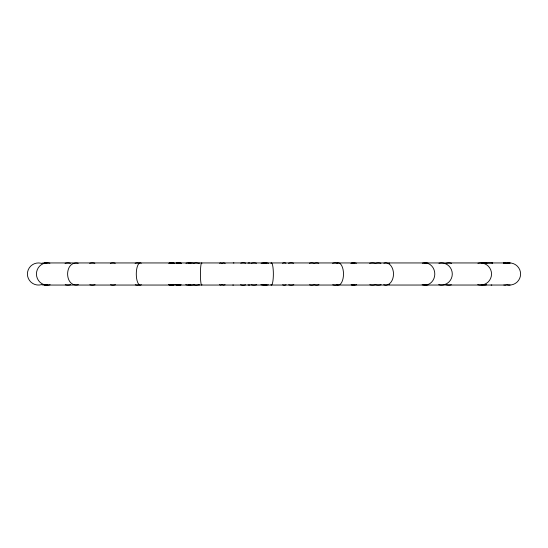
<?xml version="1.0" encoding="UTF-8"?>
<svg xmlns="http://www.w3.org/2000/svg" width="548" height="548" viewBox="0 0 548 548"><rect width="100%" height="100%" fill="white"/><g stroke="black" fill="none" stroke-linecap="round" stroke-linejoin="round"><path stroke-width="0.82" d="M388.881 263.266L389.087 262.944L389.292 263.321M389.279 284.734L388.861 284.679M199.438 284.679L199.095 285.056L198.76 284.734M219.549 263.266L220.673 262.944L221.796 263.321M221.707 284.734L220.584 285.056L219.46 284.679M351.145 263.321L352.775 262.944L354.405 263.266M354.535 284.679L352.912 285.056L351.275 284.734M222.009 263.266L223.632 262.944L225.255 263.321M225.125 284.734L223.495 285.056L221.878 284.679M78.405 284.679C64.157 288.022 63.958 260.252 78.227 263.266M424.159 263.266L426.385 262.944L428.611 263.321M428.426 284.734L426.2 285.056L423.974 284.679M504.064 262.965L503.372 263.019L510.346 262.978M505.222 285.035L505.914 284.981M44.23 262.944L509.654 262.944M481.343 262.978L492.721 262.978L492.022 262.944M44.463 285.056L510.12 285.035M233.243 262.944L233.934 262.965M232.784 285.035L233.475 285.056M504.756 262.944L505.448 262.978M503.831 285.022L504.523 285.056M491.104 285.022L491.796 285.056M199.41 263.266L199.068 262.944L198.725 263.321A11.111 9.754 90 0 0 193.793 263.211M266.355 284.734A11.056 11.049 0 0 1 260.862 284.672M261.088 263.266A11.056 11.049 0 0 1 266.581 263.328M263.026 263.218A11.104 11.029 -90 0 1 268.561 263.28M268.335 284.782A11.104 11.029 -90 0 1 262.8 284.72M245.593 284.83A11.166 10.056 90 0 1 240.504 284.768M240.709 263.17A11.166 10.056 90 0 1 245.805 263.232M168.921 263.266A11.124 6.713 -90 0 1 172.305 263.204M172.442 284.734A11.124 6.713 -90 0 1 169.058 284.796M135.089 263.293A11.09 8.823 -90 0 1 139.5 263.232M139.678 284.707A11.09 8.823 -90 0 1 135.267 284.768M115.477 284.693A11.07 9.939 90 0 1 110.525 284.748M110.319 263.307A11.07 9.939 90 0 1 115.279 263.252M95.064 284.686A11.063 10.535 90 0 1 89.817 284.748M89.605 263.314A11.063 10.535 90 0 1 94.852 263.252M70.658 284.679A11.063 10.844 90 0 1 65.26 284.741M65.041 263.321A11.063 10.844 90 0 1 70.439 263.259M41.504 263.321A11.056 10.974 -90 0 1 46.964 263.266M47.19 284.679A11.056 10.974 -90 0 1 41.723 284.734M41.333 284.686A11.063 11.056 -90 0 1 27.414 274.116A11.063 11.056 -90 0 1 41.114 263.259M50.128 284.748A11.138 10.837 -90 0 1 36.442 274.116A11.138 10.837 -90 0 1 49.902 263.191M141.343 284.727A11.111 4.007 -90 0 1 136.288 274.116A11.111 4.007 -90 0 1 141.261 263.211M201.972 284.707A11.09 1.233 -90 0 1 200.417 274.116A11.09 1.233 -90 0 1 201.945 263.239M270.89 263.184A11.145 1.987 90 0 1 273.363 274.116A11.145 1.987 90 0 1 270.849 284.755M337.054 263.225A11.097 5.192 -90 0 1 343.493 274.116A11.097 5.192 -90 0 1 336.952 284.713M383.833 263.204A11.124 7.788 90 0 1 393.498 274.116A11.124 7.788 90 0 1 383.675 284.741M422.323 263.184A11.152 10.035 90 0 1 434.797 274.116A11.152 10.035 90 0 1 422.118 284.761M438.914 263.259A11.063 10.796 -90 0 1 452.285 274.116A11.063 10.796 -90 0 1 438.695 284.679M477.904 263.259A11.063 11.001 90 0 1 491.535 274.116A11.063 11.001 90 0 1 477.685 284.686M506.9 263.259A11.063 11.056 -90 0 1 520.593 274.116A11.063 11.056 -90 0 1 506.674 284.686M486.693 284.741A11.056 10.96 90 0 1 481.233 284.679M481.459 263.259A11.056 10.96 90 0 1 486.912 263.321M451.381 284.755A11.076 10.707 90 0 1 446.038 284.693M446.257 263.246A11.076 10.707 90 0 1 451.6 263.307M314.257 263.307A11.07 9.049 -90 0 1 318.772 263.252M318.957 284.693A11.07 9.049 -90 0 1 314.442 284.748M288.467 263.28A11.104 10.241 -90 0 1 293.605 263.225M293.817 284.72A11.104 10.241 -90 0 1 288.68 284.775M256.752 284.693A11.07 10.892 90 0 1 251.32 284.748M251.1 263.307A11.07 10.892 90 0 1 256.533 263.252M188.402 263.321A11.056 11.001 -90 0 1 193.876 263.266M194.095 284.679A11.056 11.001 -90 0 1 188.622 284.734M381.161 284.672A11.056 11.049 0 0 1 375.668 284.734M375.442 263.328A11.056 11.049 0 0 1 380.942 263.266M369.571 263.321A11.056 11.042 -90 0 1 375.065 263.266M375.291 284.679A11.056 11.042 -90 0 1 369.79 284.734M356.652 284.693A11.07 10.919 90 0 1 351.206 284.748M350.987 263.307A11.07 10.919 90 0 1 356.433 263.252M337.911 284.713A11.097 10.35 90 0 1 332.725 284.775M332.513 263.287A11.097 10.35 90 0 1 337.705 263.225M314.066 284.707A11.09 9.056 90 0 1 309.531 284.768M309.346 263.293A11.09 9.056 90 0 1 313.881 263.232M286.097 284.741A11.131 6.918 90 0 1 282.617 284.802M282.473 263.259A11.131 6.918 90 0 1 285.96 263.198M250.066 284.72A11.111 3.966 90 0 1 248.073 284.782M247.991 263.28A11.111 3.966 90 0 1 249.984 263.218M198.492 284.789A11.111 9.754 90 0 1 193.595 284.727M185.909 263.266A11.056 10.069 -90 0 1 190.916 263.321M190.711 284.734A11.056 10.069 -90 0 1 185.704 284.679M181.326 263.287A11.097 10.796 -90 0 0 175.922 263.232A11.124 10.741 -90 0 1 181.333 263.259M175.703 284.713A11.097 10.796 -90 0 0 181.107 284.768A11.124 10.741 -90 0 1 175.703 284.741M168.798 284.686A11.063 11.042 90 0 0 174.298 284.741A11.056 11.049 -90 0 1 168.798 284.679M174.524 263.314A11.063 11.042 90 0 0 169.024 263.259A11.056 11.049 -90 0 1 174.524 263.321"/></g></svg>
